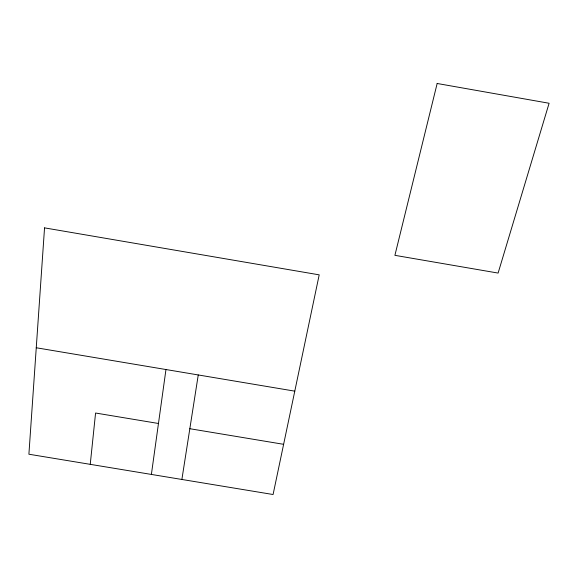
<?xml version="1.0" encoding="UTF-8"?>
<svg xmlns="http://www.w3.org/2000/svg" width="578" height="578" viewBox="0 0 578 578"><rect width="100%" height="100%" fill="white"/><g stroke="black" fill="none" stroke-linecap="round" stroke-linejoin="round"><path stroke-width="0.87" d="M90.24 464.344L95.572 413.024L158.466 423.486M151.385 474.437L165.965 369.53M181.882 479.465L198.254 374.949M189.83 428.71L283.625 444.316M36.255 347.761L294.787 391.154M44.542 227.869L28.9 454.221L273.083 494.515L319.201 274.846L44.542 227.869M437.156 83.485L394.904 255.332L498.106 273.076L549.1 103.26L437.156 83.485"/></g></svg>
